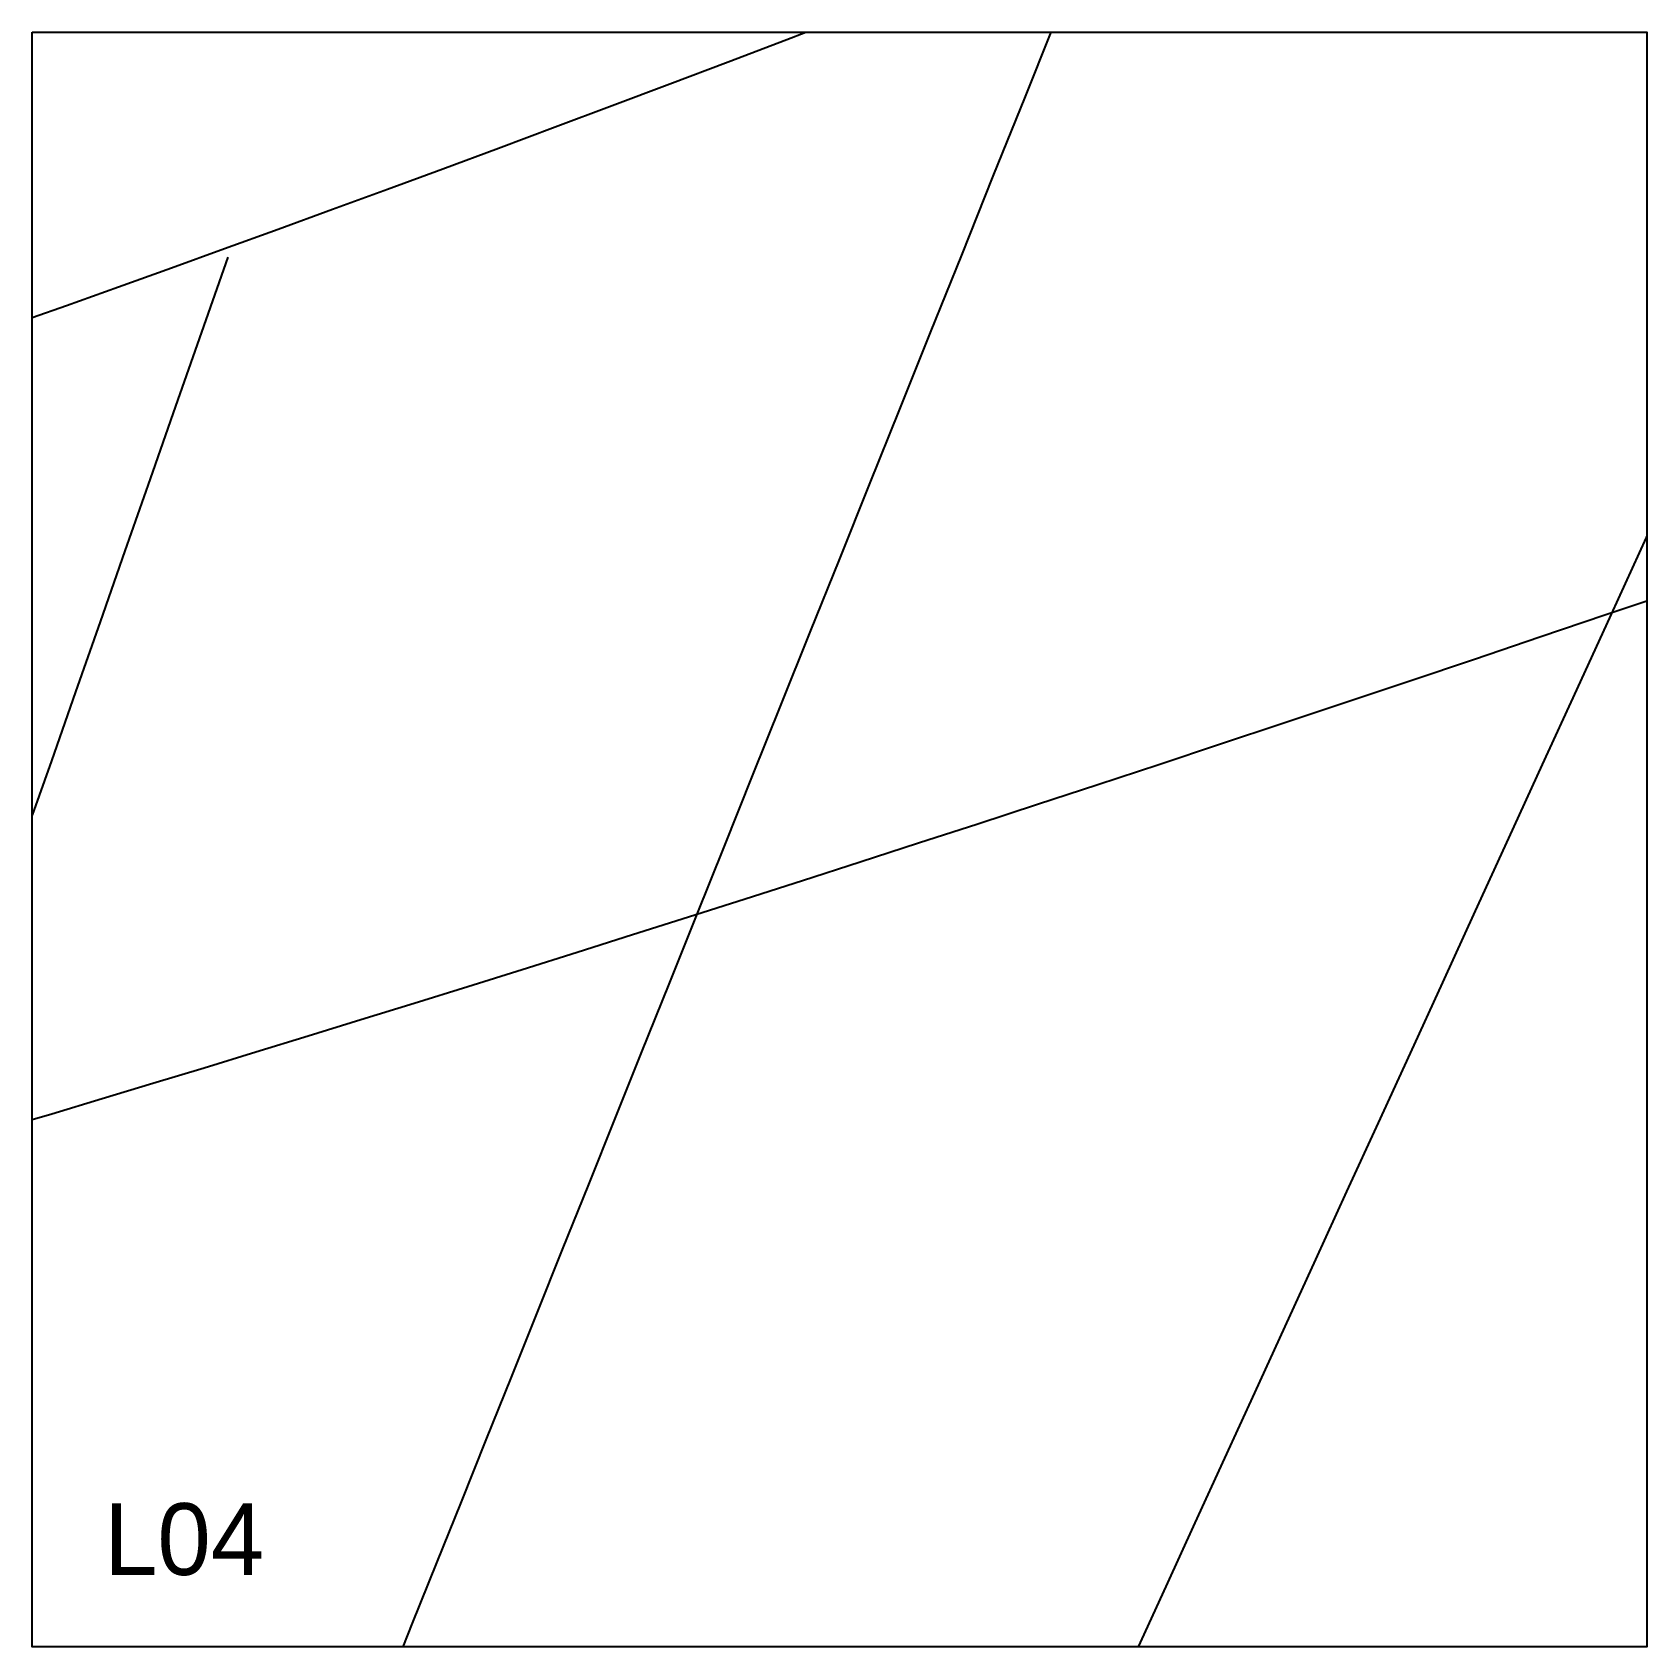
# Model space of a CAD drawing. Header units: millimetres. Extents: x 0 to 900, y 0 to 900.
import ezdxf

# ---------------------------------------------------------------- set-up
doc = ezdxf.new("R2010")
doc.units = ezdxf.units.MM
for name, color, linetype in [('CUT', 1, 'Continuous'), ('DECL', 30, 'Continuous'), ('HOUR15', 9, 'Continuous'), ('HOUR30', 8, 'Continuous'), ('ID', 3, 'Continuous')]:
    doc.layers.add(name, color=color, linetype=linetype)

msp = doc.modelspace()

# ---------------------------------------------------------------- linework, layer by layer
at = {"layer": 'CUT'}
msp.add_lwpolyline([(0, 900), (900, 900), (900, 0), (0, 0), (0, 900)], close=True, dxfattribs=at)
at = {"layer": 'DECL'}
for points in [[(0, 741.01), (19.02, 747.76), (48.14, 758.16), (77.53, 768.71), (107.2, 779.42), (137.16, 790.3), (167.41, 801.34), (197.96, 812.55), (228.82, 823.93), (259.98, 835.48), (291.47, 847.21), (323.27, 859.12), (355.41, 871.22), (387.89, 883.5), (420.71, 895.98), (431.24, 900)], [(0, 293.89), (10.89, 297.14), (38.94, 305.57), (67.25, 314.12), (95.82, 322.79), (124.67, 331.59), (153.8, 340.53), (183.21, 349.59), (212.9, 358.8), (242.89, 368.13), (273.18, 377.61), (303.78, 387.23), (334.69, 397), (365.91, 406.92), (397.46, 416.98), (429.34, 427.2), (461.56, 437.57), (494.13, 448.1), (527.04, 458.8), (560.32, 469.66), (593.96, 480.69), (627.98, 491.89), (662.38, 503.26), (697.17, 514.82), (732.36, 526.56), (767.96, 538.48), (803.97, 550.59), (840.42, 562.89), (877.29, 575.4), (900, 583.13)]]:
    msp.add_lwpolyline(points, dxfattribs=at)
at = {"layer": 'HOUR15'}
for points in [[(108.92, 774.62), (94.29, 732.82), (79.86, 691.61), (65.63, 650.97), (51.6, 610.9), (37.77, 571.37), (24.12, 532.39), (10.65, 493.92), (0, 463.5)], [(900, 618.94), (899.73, 618.34), (880.12, 575.55), (860.79, 533.35), (841.73, 491.75), (822.93, 450.71), (804.38, 410.24), (786.09, 370.31), (768.04, 330.92), (750.23, 292.05), (732.66, 253.68), (715.31, 215.82), (698.19, 178.45), (681.28, 141.55), (664.59, 105.12), (648.11, 69.15), (631.83, 33.62), (616.43, 0)]]:
    msp.add_lwpolyline(points, dxfattribs=at)
at = {"layer": 'HOUR30'}
msp.add_lwpolyline([(567.76, 900), (553.43, 864.29), (535.55, 819.74), (517.93, 775.84), (500.57, 732.57), (483.46, 689.92), (466.58, 647.87), (449.95, 606.41), (433.54, 565.53), (417.36, 525.21), (401.4, 485.44), (385.66, 446.2), (370.12, 407.49), (354.79, 369.29), (339.67, 331.59), (324.73, 294.38), (309.99, 257.65), (295.44, 221.38), (281.08, 185.58), (266.89, 150.22), (252.87, 115.3), (239.03, 80.81), (225.36, 46.74), (211.85, 13.08), (206.61, 0)], dxfattribs=at)

# ---------------------------------------------------------------- texts
at = {"layer": 'ID'}
msp.add_text('L04', height=40, dxfattribs=at).set_placement((40, 40))

doc.saveas('drawing.dxf')
